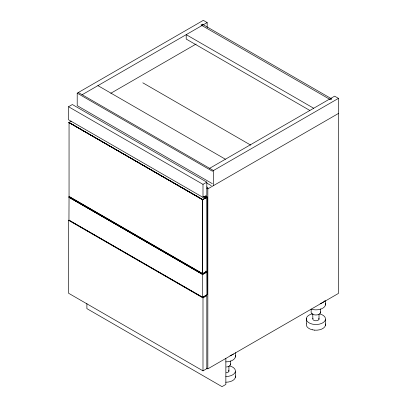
<?xml version="1.0" encoding="UTF-8"?>
<svg xmlns="http://www.w3.org/2000/svg" width="407" height="407" viewBox="0 0 407 407"><rect width="100%" height="100%" fill="white"/><g stroke="black" fill="none" stroke-linecap="round" stroke-linejoin="round"><path stroke-width="0.61" d="M205.937 271.108L207.122 271.901L207.122 294.693L202.655 297.354L202.655 274.237L68.946 197.303M68.946 196.408L202.655 273.713L202.655 199.588L68.961 122.461L202.544 199.715L207.112 197.125L205.85 196.403M207.107 271.932L202.706 274.277M202.6 199.74L202.655 273.718L207.122 271.067L207 197.019M68.987 122.609L202.706 199.557M68.946 220.034L69.048 197.166M207.107 294.663L207 271.739M207.097 294.785L202.569 297.329L68.956 220.156M69.053 196.591L69.053 122.446M206.954 197.039L202.544 199.715L202.605 273.687M68.946 122.512L202.549 199.654L207.107 197.202M202.711 274.471L68.956 197.186L202.6 274.471M202.605 274.277L207.071 271.82L202.696 274.349M212.342 183.669L77.208 105.652L77.208 93.167L203.332 20.35L207.158 22.563L207.158 27.59M82.163 94.729L207.158 22.563M68.534 106.731L72.365 104.523L206.822 182.153L206.822 195.177L202.991 197.385L68.534 119.76L68.534 106.731L202.991 184.361L206.822 182.153M110.796 93.279L196.149 44.002M68.987 122.476L71.245 121.169M209.636 168.325L334.635 96.159L338.466 98.367L338.466 293.416L207.835 368.834L206.741 368.203M338.466 98.367L212.342 171.184L77.208 93.167M338.466 113.451L207.835 188.868L206.736 188.238M203.48 196.337L204.584 196.973L206.639 196.296L207.082 197.568M203.48 196.596L204.584 197.232L206.481 196.571L206.858 198.123L207.082 197.99M68.956 196.464L202.655 273.682L207.066 271.133L207.036 197.024M202.991 297.909L206.822 295.696L206.822 368.64L202.991 370.853L68.534 293.223L68.534 220.279L202.991 297.909L202.991 370.853M312.25 329.767L314.677 330.148M202.706 297.339L69.048 220.228M313.69 108.252L186.213 34.651L186.213 39.072L309.844 110.45M142.811 82.809L250.743 145.126M97.929 85.628L225.402 159.223M78.332 92.516L213.466 170.538L213.466 185.617M206.817 183.084L211.213 185.617M206.736 186.935L207.835 187.571L207.835 368.834M205.957 271.143L207.056 271.779M325.437 300.641L325.437 305.052M325.437 319.714L325.437 325.386M320.67 308.938L320.67 312.586M319.002 314.301L319.002 319.215M312.805 313.817L312.805 318.732M311.136 309.417L311.136 311.843A4.808 2.773 0 0 0 315.893 314.987A4.808 2.773 0 0 0 320.67 311.859M306.374 318.233L306.374 323.906M235.348 352.655L235.348 357.066M235.348 371.728L235.348 377.401M230.581 360.953L230.581 364.596M228.912 366.31L228.912 371.225M225.854 358.435L225.854 384.437L222.024 386.65L86.889 308.633L86.889 303.556M204.584 196.973L204.584 197.232M202.991 184.361L202.991 197.385M319.566 313.843A9.61 5.55 0 0 1 323.54 322.344A9.61 5.55 0 0 1 308.292 322.359A9.61 5.55 0 0 1 312.21 313.853M318.793 318.289A3.124 1.801 0 0 1 315.898 320.777A3.124 1.801 0 0 1 313.019 318.279M325.437 303.607A9.61 5.55 0 0 1 321.24 308.928A9.61 5.55 0 0 1 311.111 309.122M325.432 323.936A9.58 5.53 0 0 1 314.672 330.163M324.776 300.773A9.61 5.55 0 0 1 320.167 303.612M312.255 329.762A9.61 5.55 0 0 1 306.354 323.906M229.477 365.857A9.61 5.55 0 0 1 235.246 372.054A9.61 5.55 0 0 1 225.844 376.536M228.703 370.299A3.124 1.801 0 0 1 226.231 372.771M230.581 363.873A4.808 2.773 0 0 1 226.455 366.977M235.348 355.616A9.61 5.55 0 0 1 225.844 361.874M235.343 375.951A9.58 5.53 0 0 1 225.844 382.224M233.435 354.034A9.61 5.55 0 0 1 230.077 355.626M202.32 24.186L200.966 24.964L330.469 99.735L331.822 98.952L202.32 24.186"/></g></svg>
